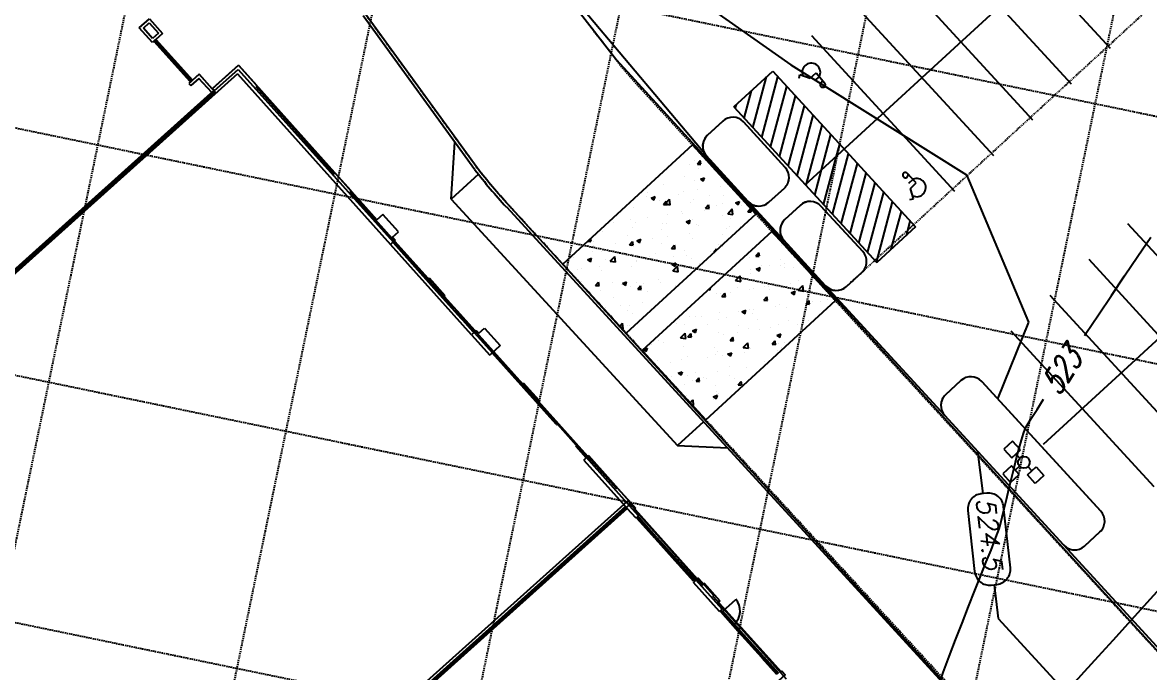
# Model space of a CAD drawing. Header units: inches. Extents: x 3071 to 5995, y 4947 to 7102.
# Drawn here: x 4341.5 to 4533.5, y 5887.4 to 5998.1 of the extents above; entities that cross this region are included whole.
import ezdxf

# ---------------------------------------------------------------- set-up
doc = ezdxf.new("R2010")
doc.units = ezdxf.units.IN
doc.header["$MEASUREMENT"] = 0
doc.linetypes.add('DIVIDE2', pattern=[0.625, 0.25, -0.125, 0, -0.125, 0, -0.125])
doc.linetypes.add('HIDDEN', pattern=[0.375, 0.25, -0.125])
for name, color, linetype in [('A-ANNO-INFO', 7, 'Continuous'), ('A-WALL', 77, 'Continuous'), ('BLDG-BOC', 4, 'Continuous'), ('BOC', 4, 'Continuous'), ('EC', 3, 'Continuous'), ('FIRELANE', 5, 'HIDDEN'), ('GRID', 254, 'HIDDEN'), ('hatch-ol', 7, 'Continuous'), ('HC-HATCH', 11, 'Continuous'), ('HC-MAN', 11, 'Continuous'), ('HC-PAV-HAV', 8, 'Continuous'), ('LIGHTS', 7, 'Continuous'), ('PC', 43, 'Continuous'), ('STRIPING', 11, 'Continuous')]:
    doc.layers.add(name, color=color, linetype=linetype)
doc.styles.add('L80', font='simplex.shx', dxfattribs={"oblique": 15, "height": 4})
doc.styles.add('L80C', font='simplex.shx', dxfattribs={"width": 0.75, "oblique": 22, "height": 4})

msp = doc.modelspace()

# ---------------------------------------------------------------- linework, layer by layer
at = {"layer": 'A-ANNO-INFO', "flags": 128}
msp.add_lwpolyline([(4415.61, 5836.9), (4388.9, 5866.68), (4443.99, 5916.09), (4444.73, 5916.75), (4445.06, 5916.38), (4444.9, 5916.24), (4456.47, 5903.33), (4456.64, 5903.48), (4459.31, 5900.51), (4459.16, 5900.37), (4470.76, 5887.49), (4470.89, 5887.6), (4471.44, 5886.98)], close=True, dxfattribs=at)
at = {"layer": 'A-WALL', "color": 7}
for p, q in [((4361.4, 5997.17), (4363.14, 5998.73)), ((4363.14, 5998.73), (4365.37, 5996.25)), ((4363.14, 5998.73), (4365.37, 5996.25)), ((4363.63, 5994.69), (4361.4, 5997.17)), ((4362.11, 5997.13), (4363.1, 5998.02)), ((4363.67, 5995.4), (4362.11, 5997.13)), ((4363.1, 5998.02), (4364.66, 5996.29)), ((4365.37, 5996.25), (4363.63, 5994.69)), ((4364.66, 5996.29), (4363.67, 5995.4)), ((4364.12, 5995.13), (4363.88, 5994.91)), ((4363.88, 5994.91), (4363.99, 5994.78)), ((4363.99, 5994.78), (4364.23, 5995.01)), ((4370, 5988.09), (4363.99, 5994.78)), ((4364.11, 5994.9), (4370.12, 5988.2)), ((4364.23, 5995.01), (4364.12, 5995.13)), ((4365.37, 5996.25), (4364.2, 5995.19)), ((4364.2, 5995.19), (4370.47, 5988.28)), ((4364.23, 5995.01), (4370.25, 5988.31)), ((4373.83, 5986.82), (4378.29, 5990.82)), ((4378.29, 5990.82), (4373.89, 5986.87)), ((4378.29, 5990.82), (4401.89, 5964.52)), ((4378.29, 5990.82), (4381.41, 5987.35)), ((4378.11, 5989.37), (4267.35, 5890.02)), ((4371.6, 5989.3), (4369.86, 5987.74)), ((4370.47, 5988.28), (4371.6, 5989.3)), ((4371.6, 5989.3), (4373.83, 5986.82)), ((4373.83, 5986.82), (4371.6, 5989.3)), ((4374.22, 5986.5), (4378.25, 5990.12)), ((4378.11, 5989.37), (4404.18, 5960.31)), ((4378.25, 5990.12), (4404.63, 5960.72)), ((4369.86, 5987.74), (4370.2, 5987.37)), ((4370.25, 5988.31), (4370, 5988.09)), ((4370, 5988.09), (4370.11, 5987.96)), ((4370.11, 5987.96), (4370.36, 5988.19)), ((4371.56, 5988.59), (4370.2, 5987.37)), ((4370.36, 5988.19), (4370.25, 5988.31)), ((4373.73, 5986.17), (4371.56, 5988.59)), ((4374.1, 5986.51), (4373.83, 5986.82)), ((4373.83, 5986.82), (4374.31, 5986.28)), ((4373.83, 5986.82), (4373.83, 5986.82)), ((4374.31, 5986.28), (4373.83, 5986.82)), ((4374.22, 5986.5), (4373.89, 5986.87)), ((4381.41, 5987.35), (4381.25, 5987.21)), ((4381.25, 5987.21), (4394.61, 5972.32)), ((4374.22, 5986.5), (4266.7, 5890.05)), ((4266.7, 5890.05), (4374.31, 5986.28)), ((4374.31, 5986.28), (4294.49, 5914.66)), ((4374.1, 5986.51), (4304.63, 5924.19)), ((4394.61, 5972.32), (4394.76, 5972.46)), ((4394.76, 5972.46), (4397.43, 5969.49)), ((4397.43, 5969.49), (4397.28, 5969.35)), ((4397.28, 5969.35), (4410.63, 5954.46)), ((4402.88, 5965.41), (4401.89, 5964.52)), ((4405.55, 5962.44), (4402.88, 5965.41)), ((4404.56, 5961.55), (4405.55, 5962.44)), ((4405, 5961.05), (4404.18, 5960.31)), ((4417.98, 5944.93), (4404.18, 5960.31)), ((4404.56, 5961.55), (4405, 5961.05)), ((4404.85, 5960.91), (4404.6, 5960.69)), ((4404.6, 5960.69), (4404.71, 5960.56)), ((4404.71, 5960.56), (4404.96, 5960.79)), ((4411.66, 5952.82), (4404.71, 5960.56)), ((4408.17, 5956.95), (4404.83, 5960.68)), ((4404.96, 5960.79), (4404.85, 5960.91)), ((4404.96, 5960.79), (4411.01, 5954.04)), ((4408.3, 5957.06), (4408.05, 5956.84)), ((4408.05, 5956.84), (4408.16, 5956.72)), ((4408.16, 5956.72), (4408.41, 5956.94)), ((4408.16, 5956.72), (4408.28, 5956.83)), ((4408.44, 5956.41), (4408.16, 5956.72)), ((4408.28, 5956.83), (4408.56, 5956.52)), ((4408.41, 5956.94), (4408.3, 5957.06)), ((4408.56, 5956.52), (4408.44, 5956.41)), ((4410.82, 5953.87), (4408.5, 5956.46)), ((4410.63, 5954.46), (4410.79, 5954.6)), ((4410.79, 5954.6), (4413.46, 5951.62)), ((4410.76, 5953.82), (4410.89, 5953.93)), ((4411.04, 5953.51), (4410.76, 5953.82)), ((4411.01, 5954.04), (4410.89, 5953.93)), ((4410.89, 5953.93), (4411.16, 5953.62)), ((4410.89, 5953.93), (4411.16, 5953.62)), ((4411.29, 5953.73), (4411.01, 5954.04)), ((4411.16, 5953.62), (4411.04, 5953.51)), ((4411.16, 5953.62), (4411.29, 5953.73)), ((4411.23, 5953.67), (4413.13, 5951.55)), ((4411.29, 5953.73), (4418.54, 5945.65)), ((4415.68, 5948.34), (4411.66, 5952.82)), ((4413.19, 5951.61), (4413.07, 5951.49)), ((4413.07, 5951.49), (4413.35, 5951.18)), ((4413.47, 5951.3), (4413.19, 5951.61)), ((4413.46, 5951.62), (4413.3, 5951.48)), ((4413.3, 5951.48), (4426.66, 5936.59)), ((4413.35, 5951.18), (4413.47, 5951.3)), ((4413.35, 5951.18), (4413.47, 5951.3)), ((4413.63, 5950.87), (4413.35, 5951.18)), ((4413.47, 5951.3), (4413.75, 5950.99)), ((4413.75, 5950.99), (4413.63, 5950.87)), ((4415.59, 5948.81), (4413.69, 5950.93)), ((4415.41, 5948.64), (4415.53, 5948.75)), ((4415.69, 5948.33), (4415.41, 5948.64)), ((4415.53, 5948.75), (4415.66, 5948.86)), ((4415.53, 5948.75), (4415.81, 5948.44)), ((4415.81, 5948.44), (4415.53, 5948.75)), ((4415.66, 5948.86), (4415.93, 5948.55)), ((4415.81, 5948.44), (4415.69, 5948.33)), ((4418.07, 5945.79), (4415.75, 5948.38)), ((4415.93, 5948.55), (4415.81, 5948.44)), ((4415.93, 5948.56), (4416.62, 5947.78)), ((4416.37, 5947.56), (4415.68, 5948.34)), ((4418.29, 5945.43), (4416.04, 5947.93)), ((4418.8, 5945.67), (4417.98, 5944.93)), ((4417.98, 5944.93), (4421.1, 5941.45)), ((4418.01, 5945.74), (4418.13, 5945.85)), ((4418.29, 5945.43), (4418.01, 5945.74)), ((4418.13, 5945.85), (4418.41, 5945.54)), ((4418.54, 5945.65), (4418.29, 5945.43)), ((4418.41, 5945.54), (4418.29, 5945.43)), ((4418.29, 5945.43), (4418.4, 5945.3)), ((4418.4, 5945.3), (4418.65, 5945.53)), ((4418.43, 5945.33), (4421.55, 5941.86)), ((4418.65, 5945.53), (4418.54, 5945.65)), ((4418.8, 5945.67), (4419.25, 5945.17)), ((4419.25, 5945.17), (4420.24, 5946.06)), ((4420.24, 5946.06), (4422.91, 5943.08)), ((4422.91, 5943.08), (4421.1, 5941.45)), ((4421.76, 5942.05), (4421.51, 5941.83)), ((4432.4, 5929.7), (4421.51, 5941.83)), ((4421.51, 5941.83), (4421.63, 5941.71)), ((4421.63, 5941.71), (4421.87, 5941.93)), ((4421.64, 5941.94), (4432.52, 5929.81)), ((4421.76, 5942.05), (4432.65, 5929.92)), ((4421.87, 5941.93), (4421.76, 5942.05)), ((4426.66, 5936.59), (4426.81, 5936.73)), ((4426.81, 5936.73), (4429.49, 5933.76)), ((4429.49, 5933.76), (4429.33, 5933.62)), ((4429.33, 5933.62), (4442.69, 5918.73)), ((4432.65, 5929.92), (4432.4, 5929.7)), ((4432.4, 5929.7), (4432.51, 5929.57)), ((4432.51, 5929.57), (4432.76, 5929.79)), ((4432.64, 5929.68), (4435.84, 5926.11)), ((4432.76, 5929.79), (4432.65, 5929.92)), ((4432.76, 5929.79), (4435.97, 5926.22)), ((4435.97, 5926.22), (4435.72, 5926)), ((4435.72, 5926), (4435.83, 5925.87)), ((4435.83, 5925.87), (4436.08, 5926.1)), ((4437.54, 5923.97), (4435.83, 5925.87)), ((4435.95, 5925.98), (4437.66, 5924.08)), ((4436.08, 5926.1), (4435.97, 5926.22)), ((4436.08, 5926.1), (4437.79, 5924.19)), ((4437.94, 5924.33), (4437.12, 5923.59)), ((4437.12, 5923.59), (4437.94, 5924.33)), ((4437.12, 5923.59), (4444.22, 5915.68)), ((4437.68, 5924.31), (4437.43, 5924.09)), ((4437.43, 5924.09), (4437.54, 5923.97)), ((4437.54, 5923.97), (4437.79, 5924.19)), ((4444.97, 5915.74), (4437.57, 5923.99)), ((4437.79, 5924.19), (4437.68, 5924.31)), ((4437.94, 5924.33), (4445.34, 5916.08)), ((4442.69, 5918.73), (4442.84, 5918.87)), ((4442.84, 5918.87), (4445.19, 5916.25)), ((4388.12, 5865.05), (4445.19, 5916.25)), ((4445.19, 5916.25), (4388.12, 5865.05)), ((4446.48, 5914.07), (4444.97, 5915.74)), ((4445.19, 5916.25), (4445.96, 5915.39)), ((4445.34, 5916.08), (4445.96, 5915.39)), ((4444.52, 5915.34), (4321.02, 5804.55)), ((4321.05, 5805.2), (4444.21, 5915.68)), ((4444.22, 5915.68), (4390.17, 5867.19)), ((4444.22, 5915.68), (4444.52, 5915.34)), ((4446.03, 5913.66), (4444.52, 5915.34)), ((4445.74, 5915.2), (4445.58, 5915.06)), ((4445.74, 5915.2), (4445.96, 5915.39)), ((4445.96, 5915.39), (4445.74, 5915.2)), ((4446.63, 5914.21), (4445.74, 5915.2)), ((4445.74, 5915.2), (4457.31, 5902.3)), ((4446.63, 5914.21), (4446.03, 5913.66)), ((4446.38, 5913.97), (4446.13, 5913.75)), ((4446.24, 5913.63), (4446.49, 5913.85)), ((4446.49, 5913.85), (4446.38, 5913.97)), ((4446.49, 5913.85), (4449.47, 5910.53)), ((4446.13, 5913.75), (4446.24, 5913.63)), ((4449.22, 5910.3), (4446.24, 5913.63)), ((4446.36, 5913.74), (4449.35, 5910.42)), ((4449.47, 5910.53), (4449.22, 5910.3)), ((4449.22, 5910.3), (4449.33, 5910.18)), ((4449.33, 5910.18), (4449.58, 5910.4)), ((4453.22, 5905.87), (4449.33, 5910.18)), ((4449.46, 5910.29), (4453.34, 5905.98)), ((4449.58, 5910.4), (4449.47, 5910.53)), ((4449.58, 5910.4), (4453.47, 5906.1)), ((4453.47, 5906.1), (4453.22, 5905.87)), ((4453.22, 5905.87), (4453.33, 5905.75)), ((4453.33, 5905.75), (4453.58, 5905.97)), ((4455.84, 5902.98), (4453.33, 5905.75)), ((4453.46, 5905.86), (4455.96, 5903.1)), ((4453.58, 5905.97), (4453.47, 5906.1)), ((4453.58, 5905.97), (4456.08, 5903.21)), ((4455.82, 5902.75), (4456.42, 5903.29)), ((4460.27, 5897.78), (4455.82, 5902.75)), ((4456.08, 5903.21), (4455.84, 5902.98)), ((4455.84, 5902.98), (4455.95, 5902.86)), ((4455.95, 5902.86), (4456.19, 5903.08)), ((4456.19, 5903.08), (4456.08, 5903.21)), ((4460.72, 5898.19), (4456.27, 5903.15)), ((4457.31, 5902.3), (4456.42, 5903.29)), ((4457.31, 5902.3), (4457.16, 5902.16)), ((4457.31, 5902.3), (4457.66, 5902.6)), ((4457.31, 5902.3), (4457.66, 5902.6)), ((4460.33, 5899.62), (4457.66, 5902.6)), ((4457.66, 5902.6), (4460.33, 5899.63)), ((4459.99, 5899.32), (4459.83, 5899.18)), ((4460.33, 5899.63), (4459.99, 5899.32)), ((4459.99, 5899.32), (4460.33, 5899.62)), ((4460.88, 5898.33), (4459.99, 5899.32)), ((4459.99, 5899.32), (4470.67, 5887.41)), ((4460.82, 5897.83), (4463.06, 5899.82)), ((4460.27, 5897.78), (4460.88, 5898.33)), ((4460.6, 5898.08), (4460.35, 5897.85)), ((4460.35, 5897.85), (4460.46, 5897.73)), ((4460.46, 5897.73), (4460.71, 5897.95)), ((4463.44, 5894.4), (4460.46, 5897.73)), ((4460.58, 5897.84), (4463.57, 5894.51)), ((4460.71, 5897.95), (4460.6, 5898.08)), ((4460.71, 5897.95), (4463.69, 5894.62)), ((4463.69, 5894.62), (4463.44, 5894.4)), ((4463.8, 5894.5), (4463.69, 5894.62)), ((4463.44, 5894.4), (4463.56, 5894.27)), ((4463.56, 5894.27), (4463.8, 5894.5)), ((4467.44, 5889.97), (4463.56, 5894.27)), ((4463.68, 5894.38), (4467.57, 5890.08)), ((4463.8, 5894.5), (4467.69, 5890.19)), ((4467.69, 5890.19), (4467.44, 5889.97)), ((4467.44, 5889.97), (4467.55, 5889.84)), ((4467.55, 5889.84), (4467.8, 5890.06)), ((4470.05, 5887.08), (4467.55, 5889.84)), ((4467.68, 5889.95), (4470.18, 5887.19)), ((4467.8, 5890.06), (4467.69, 5890.19)), ((4467.8, 5890.06), (4470.3, 5887.3)), ((4470.67, 5887.41), (4470.67, 5887.41)), ((4470.67, 5887.41), (4471.63, 5886.34))]:
    msp.add_line(p, q, dxfattribs=at)
msp.add_arc((4460.77, 5897.88), 3, 311.6318, 41.6318, dxfattribs=at)
at = {"layer": 'BLDG-BOC', "color": 7}
for p, q in [((4418.58, 5973.02), (4399.53, 5999.22)), ((4414.56, 5968.03), (4415.18, 5977.7)), ((4419.18, 5972.27), (4414.56, 5968.03)), ((4414.56, 5968.03), (4453.11, 5926.04)), ((4423.94, 5966.68), (4543.57, 5836.4)), ((4457.53, 5930.1), (4453.11, 5926.04)), ((4453.11, 5926.04), (4461.59, 5925.68))]:
    msp.add_line(p, q, dxfattribs=at)
msp.add_arc((4497.59, 6034.32), 100, 217.8052, 222.5596, dxfattribs=at)
at = {"layer": 'BOC', "color": 7}
for p, q in [((4458.19, 5978.91), (4460.82, 5981.31)), ((4464.35, 5981.16), (4471.45, 5973.43)), ((4465.14, 5967.64), (4458.04, 5975.37)), ((4471.3, 5969.9), (4468.68, 5967.49)), ((4471.38, 5964.54), (4474.01, 5966.96)), ((4477.54, 5966.81), (4484.65, 5959.08)), ((4478.33, 5953.28), (4471.23, 5961.01)), ((4484.5, 5955.54), (4481.87, 5953.13)), ((4498.78, 5934.71), (4501.4, 5937.12)), ((4504.93, 5936.97), (4525.23, 5914.88)), ((4518.92, 5909.08), (4498.63, 5931.18)), ((4525.08, 5911.35), (4522.45, 5908.93))]:
    msp.add_line(p, q, dxfattribs=at)
for centre, start, end in [((4462.51, 5979.47), 42.5897, 132.5596), ((4459.89, 5977.06), 132.5596, 222.5596), ((4469.61, 5971.74), 312.5596, 42.5897), ((4466.99, 5969.33), 222.5596, 312.5596), ((4475.7, 5965.12), 42.5897, 132.5596), ((4473.07, 5962.7), 132.5596, 222.5596), ((4482.81, 5957.38), 312.5596, 42.5897), ((4480.18, 5954.97), 222.5596, 312.5596), ((4503.09, 5935.28), 42.5897, 132.5596), ((4500.47, 5932.87), 132.5596, 222.5596), ((4523.39, 5913.19), 312.5596, 42.5897), ((4520.76, 5910.77), 222.5596, 312.5596)]:
    msp.add_arc(centre, 2.5, start, end, dxfattribs=at)
at = {"layer": 'EC', "color": 44, "ltscale": 0.5, "elevation": 523, "flags": 128}
for points in [[(4522.47, 5944.77), (4522.69, 5945.11), (4524.82, 5948.32), (4527.02, 5951.63), (4529.27, 5954.97), (4531.52, 5958.29), (4533.76, 5961.54)], [(4497.43, 5884.85), (4498.36, 5887.41), (4499.39, 5890.13), (4500.47, 5892.95), (4501.58, 5895.81), (4502.69, 5898.63), (4503.77, 5901.35), (4504.79, 5903.91), (4505.71, 5906.23), (4506.52, 5908.25), (4507.17, 5909.91), (4507.64, 5911.13), (4507.9, 5911.85), (4508.13, 5912.67), (4508.43, 5913.83), (4508.77, 5915.25), (4509.16, 5916.87), (4509.57, 5918.62), (4510.01, 5920.43), (4510.45, 5922.24), (4510.88, 5923.98), (4511.3, 5925.59), (4511.7, 5926.99), (4512.05, 5928.12), (4512.36, 5928.92), (4512.69, 5929.52), (4513.37, 5930.63), (4514.35, 5932.21), (4515.46, 5933.96)], [(4535.28, 5901.68), (4532.57, 5898.71), (4529.88, 5895.76), (4527.26, 5892.87), (4524.75, 5890.11), (4522.39, 5887.51), (4520.24, 5885.13)]]:
    msp.add_lwpolyline(points, dxfattribs=at)
at = {"layer": 'FIRELANE', "color": 7}
for p, q in [((4418.99, 5973.32), (4399.93, 5999.52)), ((4590.71, 5785.8), (4424.3, 5967.02))]:
    msp.add_line(p, q, dxfattribs=at)
at = {"layer": 'FIRELANE', "color": 7, "flags": 128}
msp.add_lwpolyline([(4580.51, 5841.27), (4446.4, 5987.31, -0.020748), (4442.68, 5991.72), (4403.12, 6042.71, 0.199871), (4282.45, 6111.23), (4260.71, 6113.89, -0.009278), (4254.48, 6114.77), (4159.67, 6129.97, -0.080749), (4109.56, 6146.59, 0.078412), (4047.37, 6167.53), (3998.1, 6175.9, -0.081157), (3964.7, 6187.35, 0.052793), (3939.25, 6197.71), (3767.89, 6247.21), (3707.24, 6260.07, -0.413143), (3691.42, 6284.31)], format="xyb", dxfattribs=at)
at = {"layer": 'FIRELANE', "color": 7}
msp.add_arc((4497.7, 6034.41), 99.64, 217.8191, 222.558, dxfattribs=at)
at = {"layer": 'GRID', "color": 253, "linetype": 'HIDDEN'}
for p, q in [((4529.55, 6825.6), (4237.44, 5411.52)), ((4569.94, 6817.25), (4277.84, 5403.18)), ((4610.34, 6808.91), (4318.24, 5394.83)), ((4650.74, 6800.56), (4358.63, 5386.49)), ((4691.13, 6792.22), (4399.03, 5378.14)), ((3271.93, 6242.97), (5776.55, 5725.59)), ((3263.58, 6202.57), (5768.2, 5685.19)), ((3255.24, 6162.17), (5759.86, 5644.79)), ((3246.89, 6121.77), (5751.51, 5604.4))]:
    msp.add_line(p, q, dxfattribs=at)
at = {"layer": 'hatch-ol', "linetype": 'Continuous'}
for points in [[(3707.24, 6260.07), (3767.89, 6247.21), (3939.25, 6197.71, -0.052793), (3964.7, 6187.35, 0.081157), (3998.1, 6175.9), (4047.37, 6167.53, -0.078412), (4109.56, 6146.59, 0.080749), (4159.67, 6129.97), (4254.48, 6114.77), (4282.45, 6111.23, -0.199871), (4403.12, 6042.71), (4442.68, 5991.72), (4580.51, 5841.27), (4586.82, 5847.48), (4596.31, 5776.65), (4577.08, 5799.6), (4570.27, 5807.21)], [(4570.27, 5807.21), (4424.3, 5967.02, -0.020748), (4418.98, 5973.33), (4399.93, 5999.52), (4399.93, 5999.51, 0.059339), (4354.65, 6049.83, 0.149176), (4278.81, 6081.45), (4257.06, 6084.11, -0.009278), (4249.73, 6085.15), (4154.92, 6100.35, -0.080749), (4095.67, 6120, 0.078412), (4042.35, 6137.95), (3993.08, 6146.32, -0.081157), (3950.52, 6160.91, 0.052793), (3930.92, 6168.89), (3760.61, 6218.09), (3709.67, 6228.89, 0.389071)], [(4539.21, 5886.98), (4518.92, 5909.08, 0.414214), (4522.45, 5908.93), (4525.08, 5911.35, 0.414367), (4525.23, 5914.88), (4504.93, 5936.97, 0.41406), (4501.4, 5937.12), (4498.78, 5934.71, 0.414214), (4498.63, 5931.18), (4478.33, 5953.28, 0.414214), (4481.87, 5953.13), (4484.5, 5955.54, 0.414367), (4484.65, 5959.08), (4477.54, 5966.81, 0.41406), (4474.01, 5966.96), (4471.38, 5964.54, 0.414214), (4471.23, 5961.01), (4465.14, 5967.64, 0.414214), (4468.68, 5967.49), (4471.3, 5969.9, 0.414367), (4471.45, 5973.43), (4464.35, 5981.16, 0.41406), (4460.82, 5981.31), (4458.19, 5978.91, 0.414214), (4458.04, 5975.37), (4437.09, 6000.28, 0.44799)]]:
    msp.add_lwpolyline(points, format="xyb", dxfattribs=at)
at = {"layer": 'HC-HATCH', "color": 7}
for p, q in [((4465.96, 5980.16), (4468.28, 5988.85)), ((4467.46, 5978.52), (4470.22, 5988.82)), ((4468.96, 5976.89), (4471.72, 5987.19)), ((4464.45, 5981.8), (4465.71, 5986.48)), ((4470.47, 5975.25), (4473.23, 5985.55)), ((4462.95, 5983.43), (4463.14, 5984.12)), ((4471.97, 5973.61), (4474.73, 5983.91)), ((4473.47, 5971.98), (4476.23, 5982.28)), ((4475.05, 5970.62), (4477.73, 5980.64)), ((4477.62, 5972.98), (4479.24, 5979.01)), ((4480.2, 5975.35), (4480.74, 5977.37)), ((4477.98, 5967.07), (4480.2, 5975.35)), ((4479.48, 5965.43), (4482.24, 5975.73)), ((4480.98, 5963.8), (4483.74, 5974.1)), ((4476.48, 5968.7), (4477.62, 5972.98)), ((4482.49, 5962.16), (4485.25, 5972.46)), ((4474.97, 5970.34), (4475.05, 5970.62)), ((4483.99, 5960.52), (4486.75, 5970.82)), ((4485.49, 5958.89), (4488.25, 5969.19)), ((4486.99, 5957.25), (4489.75, 5967.55)), ((4489.53, 5959.48), (4491.26, 5965.91)), ((4492.11, 5961.85), (4492.76, 5964.28))]:
    msp.add_line(p, q, dxfattribs=at)
at = {"layer": 'HC-MAN', "color": 7, "linetype": 'Continuous'}
for p, q in [((4473.8, 5988.62), (4473.95, 5989.24)), ((4473.95, 5989.24), (4475.68, 5988.62)), ((4475.68, 5988.62), (4476.71, 5989.5)), ((4477.25, 5988.87), (4476.46, 5988.2)), ((4476.71, 5989.5), (4478.18, 5987.77)), ((4493.79, 5970.8), (4492.2, 5972.42)), ((4493.21, 5971.39), (4492.47, 5970.67)), ((4492.82, 5969.85), (4493.79, 5970.8)), ((4493.28, 5968.07), (4492.82, 5969.85)), ((4492.66, 5967.98), (4493.28, 5968.07))]:
    msp.add_line(p, q, dxfattribs=at)
for centre, radius, start, end in [((4475.89, 5989.63), 1.55, 330.6526, 201.4577), ((4477.86, 5987.52), 0.462, 73.3328, 259.5706), ((4477.86, 5987.49), 0.43, 259.5706, 40.4242), ((4491.89, 5972.12), 0.43, 44.3967, 185.2502), ((4491.93, 5972.13), 0.462, 185.2502, 11.4881), ((4493.85, 5969.98), 1.55, 243.3632, 114.1683)]:
    msp.add_arc(centre, radius, start, end, dxfattribs=at)
at = {"layer": 'HC-PAV-HAV', "color": 7}
for p, q in [((4455.65, 5977.25), (4433.55, 5956.95)), ((4466.47, 5965.46), (4455.65, 5977.25)), ((4456.28, 5976.43), (4456.28, 5976.43)), ((4455.22, 5973.99), (4455.22, 5973.99)), ((4456.07, 5974.59), (4456.07, 5974.59)), ((4456.5, 5974), (4456.98, 5974.58)), ((4456.5, 5974), (4457.1, 5973.95)), ((4457.1, 5973.95), (4456.98, 5974.58)), ((4450.38, 5972.37), (4450.38, 5972.37)), ((4454.26, 5971.93), (4454.26, 5971.93)), ((4456.7, 5973.2), (4456.7, 5973.2)), ((4456.99, 5971.4), (4457.69, 5971.66)), ((4457.49, 5971.06), (4457.69, 5971.66)), ((4450.75, 5970.51), (4450.75, 5970.51)), ((4455.95, 5971.26), (4455.95, 5971.26)), ((4456.57, 5969.59), (4456.57, 5969.59)), ((4456.99, 5971.4), (4457.48, 5971.06)), ((4460.36, 5970.09), (4460.36, 5970.09)), ((4447.75, 5968.43), (4447.75, 5968.43)), ((4447.93, 5969.1), (4447.93, 5969.1)), ((4448.59, 5968.17), (4449.29, 5968.44)), ((4448.59, 5968.17), (4449.08, 5967.83)), ((4449.09, 5967.83), (4449.29, 5968.44)), ((4450.04, 5967.76), (4450.04, 5967.76)), ((4450.71, 5967.11), (4451.19, 5967.68)), ((4450.98, 5967.19), (4451.75, 5968.01)), ((4451.32, 5967.05), (4451.2, 5967.68)), ((4451.87, 5967.05), (4451.76, 5968)), ((4453.27, 5968.88), (4453.27, 5968.88)), ((4454.07, 5969.26), (4454.07, 5969.26)), ((4455.82, 5967.93), (4455.82, 5967.93)), ((4458.61, 5968.65), (4458.61, 5968.65)), ((4460.96, 5968.63), (4460.96, 5968.63)), ((4462.96, 5967.37), (4463.66, 5967.64)), ((4463.46, 5967.03), (4463.66, 5967.63)), ((4445.58, 5966.54), (4445.58, 5966.54)), ((4450.63, 5967.18), (4450.63, 5967.18)), ((4450.71, 5967.11), (4451.31, 5967.06)), ((4450.98, 5967.19), (4451.87, 5967.06)), ((4453.85, 5965.96), (4453.85, 5965.96)), ((4455.38, 5967.53), (4455.38, 5967.53)), ((4457.73, 5966.14), (4457.73, 5966.14)), ((4457.89, 5966.48), (4458.37, 5967.06)), ((4457.89, 5966.48), (4458.48, 5966.43)), ((4458.49, 5966.43), (4458.37, 5967.05)), ((4459.68, 5966.96), (4459.68, 5966.96)), ((4460.72, 5967.31), (4460.72, 5967.31)), ((4461.65, 5965.54), (4462.43, 5966.35)), ((4462.54, 5965.4), (4462.43, 5966.35)), ((4462.96, 5967.37), (4463.45, 5967.03)), ((4464.04, 5966.98), (4464.04, 5966.98)), ((4465.06, 5965.85), (4465.54, 5966.43)), ((4465.06, 5965.85), (4465.66, 5965.8)), ((4465.66, 5965.8), (4465.54, 5966.43)), ((4465.89, 5965.94), (4465.89, 5965.94)), ((4441.33, 5963.99), (4441.33, 5963.99)), ((4442.19, 5963.96), (4442.19, 5963.96)), ((4466.47, 5965.46), (4444.37, 5945.17)), ((4445.12, 5964.49), (4445.12, 5964.49)), ((4445.94, 5964.02), (4445.94, 5964.02)), ((4448.02, 5964.96), (4448.02, 5964.96)), ((4450.51, 5963.85), (4450.51, 5963.85)), ((4451.28, 5963.79), (4451.28, 5963.79)), ((4451.44, 5965.32), (4451.44, 5965.32)), ((4453.94, 5965.65), (4453.94, 5965.65)), ((4454.55, 5964.14), (4455.25, 5964.41)), ((4454.55, 5964.14), (4455.05, 5963.81)), ((4455.06, 5963.8), (4455.26, 5964.41)), ((4455.7, 5964.6), (4455.7, 5964.6)), ((4456.25, 5963.77), (4456.25, 5963.77)), ((4460.84, 5965.3), (4460.84, 5965.3)), ((4461.65, 5965.54), (4462.54, 5965.4)), ((4462.08, 5964.77), (4462.08, 5964.77)), ((4440.32, 5962.51), (4440.32, 5962.51)), ((4445.46, 5963.21), (4445.46, 5963.21)), ((4469.17, 5962.51), (4447.08, 5942.22)), ((4450.42, 5962.77), (4450.42, 5962.77)), ((4455.1, 5962.2), (4455.1, 5962.2)), ((4456.62, 5963.57), (4456.62, 5963.57)), ((4460.71, 5961.97), (4460.71, 5961.97)), ((4461.41, 5963.03), (4461.41, 5963.03)), ((4461.96, 5963.34), (4461.96, 5963.34)), ((4463.91, 5963.36), (4463.91, 5963.36)), ((4469.16, 5962.5), (4469.19, 5962.5)), ((4479.99, 5950.73), (4469.17, 5962.51)), ((4437.78, 5960.84), (4438.35, 5960.79)), ((4438.36, 5960.79), (4438.27, 5961.29)), ((4438.7, 5960.04), (4438.7, 5960.04)), ((4438.75, 5960.76), (4438.75, 5960.76)), ((4442.49, 5960.54), (4442.49, 5960.54)), ((4444.58, 5961.76), (4444.58, 5961.76)), ((4444.93, 5960.22), (4445.41, 5960.79)), ((4444.93, 5960.22), (4445.53, 5960.16)), ((4445.53, 5960.16), (4445.41, 5960.79)), ((4446.15, 5960.92), (4446.85, 5961.19)), ((4446.15, 5960.92), (4446.65, 5960.58)), ((4446.65, 5960.58), (4446.86, 5961.18)), ((4448.81, 5961.37), (4448.81, 5961.37)), ((4450.39, 5960.52), (4450.39, 5960.52)), ((4451.31, 5961.7), (4451.31, 5961.7)), ((4452.1, 5959.59), (4452.58, 5960.16)), ((4452.7, 5959.53), (4452.59, 5960.16)), ((4455.58, 5961.27), (4455.58, 5961.27)), ((4460.07, 5960.27), (4460.07, 5960.27)), ((4460.52, 5960.12), (4460.74, 5960.2)), ((4460.52, 5960.12), (4460.6, 5960.07)), ((4470.84, 5960.04), (4470.84, 5960.04)), ((4435.43, 5958.02), (4435.43, 5958.02)), ((4438.66, 5959.13), (4438.66, 5959.13)), ((4440.2, 5959.18), (4440.2, 5959.18)), ((4441.63, 5957.45), (4442.41, 5958.27)), ((4442.52, 5957.31), (4442.41, 5958.26)), ((4444, 5958.91), (4444, 5958.91)), ((4445.34, 5959.88), (4445.34, 5959.88)), ((4448.4, 5958.26), (4448.4, 5958.26)), ((4449.34, 5958.68), (4449.34, 5958.68)), ((4452.1, 5959.59), (4452.7, 5959.54)), ((4452.47, 5958.26), (4452.47, 5958.26)), ((4454.23, 5959.27), (4454.23, 5959.27)), ((4454.67, 5958.46), (4454.67, 5958.46)), ((4458.78, 5959.09), (4458.78, 5959.09)), ((4459.27, 5958.96), (4459.76, 5959.53)), ((4459.27, 5958.96), (4459.38, 5958.95)), ((4459.8, 5959.33), (4459.76, 5959.53)), ((4465.35, 5958.01), (4465.35, 5958.01)), ((4466.45, 5958.33), (4466.93, 5958.91)), ((4466.45, 5958.33), (4467.04, 5958.28)), ((4467.05, 5958.28), (4466.93, 5958.9)), ((4433.55, 5956.95), (4444.37, 5945.17)), ((4436.07, 5956.1), (4436.07, 5956.1)), ((4436.74, 5956.26), (4436.74, 5956.26)), ((4437.75, 5957.69), (4438.45, 5957.96)), ((4437.75, 5957.69), (4438.25, 5957.36)), ((4438.25, 5957.35), (4438.45, 5957.96)), ((4439.86, 5956.6), (4439.86, 5956.6)), ((4440.77, 5957.79), (4440.77, 5957.79)), ((4441.63, 5957.45), (4442.52, 5957.32)), ((4442.57, 5957.26), (4442.57, 5957.26)), ((4445.21, 5956.55), (4445.21, 5956.55)), ((4446.11, 5957.57), (4446.11, 5957.57)), ((4446.17, 5957.43), (4446.17, 5957.43)), ((4448.68, 5957.76), (4448.68, 5957.76)), ((4450.27, 5957.19), (4450.27, 5957.19)), ((4451.44, 5957.34), (4451.44, 5957.34)), ((4452.12, 5956.89), (4452.82, 5957.16)), ((4452.12, 5956.89), (4452.62, 5956.56)), ((4452.3, 5955.8), (4453.08, 5956.61)), ((4452.62, 5956.55), (4452.83, 5957.16)), ((4453.2, 5955.66), (4453.09, 5956.61)), ((4455.46, 5957.94), (4455.46, 5957.94)), ((4456.78, 5957.11), (4456.78, 5957.11)), ((4466.49, 5956.09), (4467.19, 5956.36)), ((4466.49, 5956.09), (4466.99, 5955.76)), ((4466.99, 5955.75), (4467.2, 5956.36)), ((4467.46, 5956.66), (4467.46, 5956.66)), ((4468.76, 5956.8), (4468.76, 5956.8)), ((4470.69, 5957.78), (4470.69, 5957.78)), ((4470.72, 5956.71), (4470.72, 5956.71)), ((4471.26, 5957.13), (4471.26, 5957.13)), ((4471.32, 5956.3), (4471.32, 5956.3)), ((4472.8, 5956.44), (4472.8, 5956.44)), ((4440.08, 5955.85), (4440.08, 5955.85)), ((4449.83, 5954.31), (4449.83, 5954.31)), ((4452.3, 5955.8), (4453.19, 5955.66)), ((4462.44, 5955.97), (4462.44, 5955.97)), ((4462.97, 5954.14), (4463.75, 5954.96)), ((4462.97, 5954.14), (4463.86, 5954.01)), ((4463.87, 5954), (4463.76, 5954.95)), ((4465.49, 5955.3), (4465.49, 5955.3)), ((4465.52, 5955.96), (4465.52, 5955.96)), ((4436.67, 5954.05), (4436.67, 5954.05)), ((4439.14, 5953.32), (4439.62, 5953.9)), ((4439.14, 5953.32), (4439.74, 5953.27)), ((4439.74, 5953.27), (4439.63, 5953.89)), ((4439.96, 5952.52), (4439.96, 5952.52)), ((4442.01, 5953.83), (4442.01, 5953.83)), ((4443.54, 5953.48), (4443.54, 5953.48)), ((4443.72, 5953.67), (4444.42, 5953.94)), ((4443.72, 5953.67), (4444.22, 5953.33)), ((4444.22, 5953.33), (4444.42, 5953.93)), ((4445.09, 5953.22), (4445.09, 5953.22)), ((4446.05, 5953.81), (4446.05, 5953.81)), ((4446.32, 5952.69), (4446.8, 5953.27)), ((4446.32, 5952.69), (4446.91, 5952.64)), ((4446.92, 5952.64), (4446.8, 5953.26)), ((4447.35, 5953.6), (4447.35, 5953.6)), ((4447.99, 5952.3), (4447.99, 5952.3)), ((4450.14, 5953.86), (4450.14, 5953.86)), ((4452.68, 5953.37), (4452.68, 5953.37)), ((4458.42, 5952.64), (4458.59, 5952.53)), ((4458.59, 5952.53), (4458.72, 5952.92)), ((4463.36, 5952.92), (4463.36, 5952.92)), ((4465.4, 5952.63), (4465.4, 5952.63)), ((4466.13, 5952.86), (4466.13, 5952.86)), ((4467.88, 5953.11), (4467.88, 5953.11)), ((4468.63, 5953.19), (4468.63, 5953.19)), ((4468.7, 5952.7), (4468.7, 5952.7)), ((4470.6, 5953.38), (4470.6, 5953.38)), ((4472.42, 5953.69), (4472.42, 5953.69)), ((4472.46, 5952.07), (4473.16, 5952.33)), ((4472.96, 5951.73), (4473.17, 5952.33)), ((4473.65, 5952.49), (4474.43, 5953.3)), ((4473.65, 5952.49), (4474.54, 5952.35)), ((4473.71, 5954.11), (4473.71, 5954.11)), ((4474.04, 5952.47), (4474.04, 5952.47)), ((4474.54, 5952.35), (4474.43, 5953.3)), ((4475.73, 5954.08), (4475.73, 5954.08)), ((4442.16, 5951.3), (4442.16, 5951.3)), ((4447.2, 5950.37), (4447.2, 5950.37)), ((4450.02, 5950.53), (4450.02, 5950.53)), ((4457.9, 5930.44), (4479.99, 5950.73)), ((4459.81, 5952.03), (4459.81, 5952.03)), ((4460.35, 5951.99), (4460.35, 5951.99)), ((4460.66, 5951.44), (4461.14, 5952.01)), ((4460.66, 5951.44), (4461.26, 5951.39)), ((4461.26, 5951.38), (4461.15, 5952.01)), ((4462.05, 5952.1), (4462.05, 5952.1)), ((4467.83, 5950.81), (4468.32, 5951.39)), ((4467.83, 5950.81), (4468.43, 5950.76)), ((4468.44, 5950.75), (4468.32, 5951.38)), ((4472.46, 5952.07), (4472.96, 5951.73)), ((4475.01, 5950.18), (4475.49, 5950.76)), ((4475.61, 5950.13), (4475.49, 5950.75)), ((4475.61, 5950.75), (4475.61, 5950.75)), ((4476.1, 5950.57), (4476.1, 5950.57)), ((4477.53, 5950.61), (4477.53, 5950.61)), ((4478.6, 5950.9), (4478.6, 5950.9)), ((4440.91, 5949.54), (4440.91, 5949.54)), ((4443.42, 5949.87), (4443.42, 5949.87)), ((4444.55, 5949.1), (4444.55, 5949.1)), ((4444.97, 5949.89), (4444.97, 5949.89)), ((4445.4, 5948.49), (4445.4, 5948.49)), ((4460.23, 5948.66), (4460.23, 5948.66)), ((4463.49, 5948.92), (4463.49, 5948.92)), ((4464.06, 5948.84), (4464.76, 5949.11)), ((4464.06, 5948.84), (4464.56, 5948.5)), ((4464.56, 5948.5), (4464.76, 5949.11)), ((4465.28, 5949.3), (4465.28, 5949.3)), ((4465.87, 5948.61), (4465.87, 5948.61)), ((4466, 5949.24), (4466, 5949.24)), ((4469.79, 5949.74), (4469.79, 5949.74)), ((4470.47, 5950.05), (4470.47, 5950.05)), ((4471.7, 5949.61), (4471.7, 5949.61)), ((4475.01, 5950.18), (4475.6, 5950.13)), ((4443.26, 5946.38), (4443.73, 5946.87)), ((4443.85, 5945.92), (4443.74, 5946.87)), ((4444.85, 5946.56), (4444.85, 5946.56)), ((4452.85, 5946.92), (4452.85, 5946.92)), ((4453.39, 5947.59), (4453.39, 5947.59)), ((4454.21, 5946.6), (4454.21, 5946.6)), ((4455.09, 5947.95), (4455.09, 5947.95)), ((4456.08, 5948.04), (4456.08, 5948.04)), ((4457.18, 5948.08), (4457.18, 5948.08)), ((4458.18, 5946.7), (4458.18, 5946.7)), ((4460.04, 5947.6), (4460.04, 5947.6)), ((4461.41, 5947.81), (4461.41, 5947.81)), ((4463.52, 5946.47), (4463.52, 5946.47)), ((4466.75, 5947.59), (4466.75, 5947.59)), ((4470.35, 5946.72), (4470.35, 5946.72)), ((4472.09, 5947.36), (4472.09, 5947.36)), ((4473.47, 5946.63), (4473.47, 5946.63)), ((4475.49, 5947.42), (4475.49, 5947.42)), ((4443.65, 5945.95), (4443.84, 5945.92)), ((4444.57, 5946.42), (4444.57, 5946.42)), ((4453.63, 5944.4), (4454.41, 5945.21)), ((4454.52, 5944.26), (4454.41, 5945.21)), ((4454.88, 5944.54), (4455.36, 5945.12)), ((4454.88, 5944.54), (4455.47, 5944.49)), ((4454.97, 5944.63), (4454.97, 5944.63)), ((4455.48, 5944.49), (4455.36, 5945.11)), ((4455.66, 5945.61), (4456.36, 5945.88)), ((4455.66, 5945.61), (4456.15, 5945.28)), ((4456.16, 5945.28), (4456.36, 5945.88)), ((4460.11, 5945.33), (4460.11, 5945.33)), ((4460.86, 5944.97), (4460.86, 5944.97)), ((4463.37, 5945.3), (4463.37, 5945.3)), ((4465.16, 5945.97), (4465.16, 5945.97)), ((4467.15, 5945.8), (4467.15, 5945.8)), ((4468.86, 5946.24), (4468.86, 5946.24)), ((4470.03, 5944.81), (4470.73, 5945.08)), ((4470.03, 5944.81), (4470.53, 5944.48)), ((4470.53, 5944.47), (4470.73, 5945.08)), ((4474.2, 5946.02), (4474.2, 5946.02)), ((4447.26, 5942.39), (4447.96, 5942.66)), ((4447.76, 5942.05), (4447.96, 5942.65)), ((4448.75, 5943.18), (4448.75, 5943.18)), ((4449.78, 5943.88), (4449.78, 5943.88)), ((4450.76, 5943.64), (4450.76, 5943.64)), ((4453.63, 5944.4), (4454.52, 5944.26)), ((4454.09, 5942.96), (4454.09, 5942.96)), ((4454.55, 5944.14), (4454.55, 5944.14)), ((4459.42, 5942.73), (4459.42, 5942.73)), ((4462.05, 5943.92), (4462.53, 5944.49)), ((4462.05, 5943.92), (4462.65, 5943.86)), ((4462.65, 5943.86), (4462.53, 5944.49)), ((4464.3, 5942.75), (4465.08, 5943.56)), ((4464.3, 5942.75), (4465.19, 5942.61)), ((4465.04, 5942.64), (4465.04, 5942.64)), ((4465.19, 5942.61), (4465.08, 5943.55)), ((4465.46, 5942.64), (4465.46, 5942.64)), ((4469.22, 5943.29), (4469.7, 5943.86)), ((4469.22, 5943.29), (4469.82, 5943.24)), ((4469.82, 5943.23), (4469.71, 5943.86)), ((4470.23, 5943.39), (4470.23, 5943.39)), ((4470.84, 5942.69), (4470.84, 5942.69)), ((4471.29, 5943.64), (4471.29, 5943.64)), ((4447.08, 5942.22), (4457.9, 5930.44)), ((4447.26, 5942.39), (4447.75, 5942.05)), ((4454.85, 5941.3), (4454.85, 5941.3)), ((4458.23, 5941.03), (4458.23, 5941.03)), ((4459.62, 5941.64), (4459.62, 5941.64)), ((4459.99, 5942), (4459.99, 5942)), ((4460.74, 5941.36), (4460.74, 5941.36)), ((4461.63, 5941.59), (4462.33, 5941.86)), ((4461.63, 5941.59), (4462.12, 5941.25)), ((4462.13, 5941.25), (4462.33, 5941.85)), ((4464.52, 5941.86), (4464.52, 5941.86)), ((4464.76, 5942.5), (4464.76, 5942.5)), ((4470.1, 5942.28), (4470.1, 5942.28)), ((4449.66, 5940.55), (4449.66, 5940.55)), ((4451.92, 5940.2), (4451.92, 5940.2)), ((4453.79, 5940.64), (4453.79, 5940.64)), ((4462.02, 5939.44), (4462.02, 5939.44)), ((4464.91, 5939.31), (4464.91, 5939.31)), ((4467.85, 5940.44), (4467.85, 5940.44)), ((4452.14, 5937.85), (4452.14, 5937.85)), ((4453.22, 5938.36), (4453.92, 5938.63)), ((4453.22, 5938.36), (4453.72, 5938.03)), ((4453.73, 5938.02), (4453.93, 5938.63)), ((4454.73, 5937.97), (4454.73, 5937.97)), ((4455.6, 5937.08), (4455.6, 5937.08)), ((4456.19, 5938.44), (4456.19, 5938.44)), ((4456.26, 5937.02), (4456.74, 5937.6)), ((4456.26, 5937.02), (4456.86, 5936.97)), ((4456.87, 5936.97), (4456.75, 5937.59)), ((4457.48, 5937.62), (4457.48, 5937.62)), ((4458.11, 5937.41), (4458.11, 5937.41)), ((4459.86, 5938.67), (4459.86, 5938.67)), ((4461.89, 5937.91), (4461.89, 5937.91)), ((4462.81, 5937.39), (4462.81, 5937.39)), ((4463.44, 5936.39), (4463.92, 5936.97)), ((4464.04, 5936.34), (4463.92, 5936.97)), ((4454.25, 5936.5), (4454.25, 5936.5)), ((4459.59, 5936.28), (4459.59, 5936.28)), ((4459.74, 5935.34), (4459.74, 5935.34)), ((4460.01, 5934.94), (4460.01, 5934.94)), ((4463.44, 5936.39), (4464.03, 5936.34)), ((4454.61, 5934.64), (4454.61, 5934.64)), ((4455.25, 5933.32), (4455.73, 5933.82)), ((4455.48, 5933.47), (4455.48, 5933.47)), ((4455.85, 5932.86), (4455.74, 5933.81)), ((4459.19, 5934.34), (4459.89, 5934.61)), ((4459.19, 5934.34), (4459.69, 5934)), ((4459.26, 5933.97), (4459.26, 5933.97)), ((4459.69, 5934), (4459.9, 5934.6)), ((4455.64, 5932.9), (4455.84, 5932.87))]:
    msp.add_line(p, q, dxfattribs=at)
at = {"layer": 'LIGHTS', "color": 7}
for p, q in [((4510.16, 5926.8), (4508.68, 5925.45)), ((4508.68, 5925.45), (4510.04, 5923.98)), ((4511.51, 5925.33), (4510.16, 5926.8)), ((4510.04, 5923.98), (4511.51, 5925.33)), ((4511.43, 5923.93), (4510.77, 5924.65)), ((4509.98, 5922.6), (4508.5, 5921.24)), ((4511.33, 5921.12), (4509.98, 5922.6)), ((4511.37, 5922.52), (4510.65, 5921.86)), ((4512.71, 5921.06), (4514.18, 5922.42)), ((4512.79, 5922.46), (4513.45, 5921.74)), ((4514.18, 5922.42), (4515.53, 5920.94)), ((4508.5, 5921.24), (4509.86, 5919.77)), ((4509.86, 5919.77), (4511.33, 5921.12)), ((4514.06, 5919.59), (4512.71, 5921.06)), ((4515.53, 5920.94), (4514.06, 5919.59))]:
    msp.add_line(p, q, dxfattribs=at)
msp.add_circle((4512.11, 5923.2), 1, dxfattribs=at)
at = {"layer": 'PC', "color": 44}
for p, q in [((4512.9, 5947.05), (4507.63, 5934.03)), ((4507.76, 5896.59), (4524.48, 5878.38))]:
    msp.add_line(p, q, dxfattribs=at)
at = {"layer": 'PC', "color": 44, "linetype": 'DIVIDE2'}
msp.add_lwpolyline([(4621.5, 6081.34), (4481.87, 5953.13)], dxfattribs=at)
at = {"layer": 'PC', "color": 44}
for points in [[(4450.82, 6006.12), (4472.43, 5990.87)], [(4472.43, 5990.87), (4502.32, 5972.17)], [(4502.32, 5972.17), (4512.9, 5947.05)], [(4504.23, 5925.04), (4505.12, 5917.86)], [(4507.04, 5902.35), (4507.76, 5896.59)]]:
    msp.add_lwpolyline(points, dxfattribs=at)
msp.add_lwpolyline([(4504.85, 5917.83, 0.414214), (4502.57, 5914.98), (4503.71, 5904.58, 0.414214), (4506.56, 5902.3), (4507.52, 5902.4, 0.414214), (4509.81, 5905.25), (4508.66, 5915.65, 0.414214), (4505.81, 5917.94), (4504.72, 5917.82)], format="xyb", dxfattribs=at)
at = {"layer": 'STRIPING', "color": 7}
for p, q in [((4474.87, 5970.46), (4534.9, 6025.58)), ((4502.47, 6020.24), (4526.82, 5993.72)), ((4495.84, 6014.15), (4520.19, 5987.63)), ((4489.21, 6008.06), (4513.56, 5981.55)), ((4482.58, 6001.97), (4506.93, 5975.46)), ((4475.95, 5995.89), (4500.3, 5969.37)), ((4462.7, 5983.71), (4469.32, 5989.8)), ((4469.32, 5989.8), (4493.67, 5963.28)), ((4462.7, 5983.71), (4487.04, 5957.2)), ((4515.45, 5926.26), (4575.48, 5981.39)), ((4529.79, 5963.87), (4554.14, 5937.35)), ((4493.67, 5963.28), (4487.04, 5957.2)), ((4523.16, 5957.78), (4547.51, 5931.26)), ((4516.53, 5951.69), (4540.88, 5925.18)), ((4509.91, 5945.61), (4534.25, 5919.09))]:
    msp.add_line(p, q, dxfattribs=at)

# ---------------------------------------------------------------- texts
at = {"layer": 'EC', "color": 44, "style": 'L80C', "oblique": 22, "width": 0.75}
msp.add_text('523', height=4, rotation=56.9028, dxfattribs=at).set_placement((4518.03, 5934.31, 523))
at = {"layer": 'PC', "color": 44, "style": 'L80', "oblique": 15}
msp.add_text('524.5', height=3.2, rotation=276.2832, dxfattribs=at).set_placement((4503.97, 5917.02))

doc.saveas('drawing.dxf')
